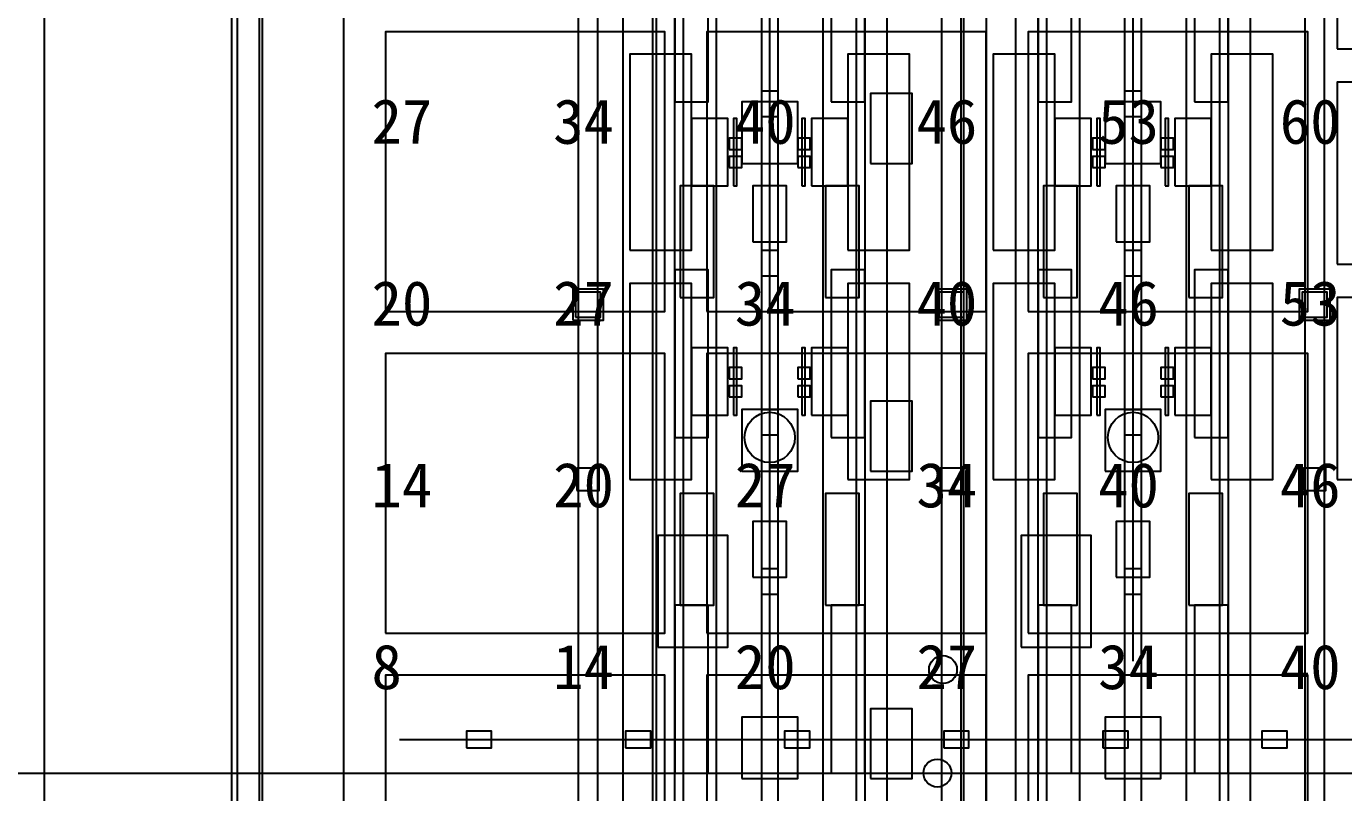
# Model space of a CAD drawing. Header units: metres. Extents: x -1640 to 1560, y -268 to 2338.
# Drawn here: x -44.85 to 2.29, y 1645.3 to 1672.7 of the extents above; entities that cross this region are included whole.
import ezdxf

# ---------------------------------------------------------------- set-up
doc = ezdxf.new("R2010")
doc.units = ezdxf.units.M
for name, color, linetype in [('1F_CHL', 4, 'Continuous'), ('1F_EHS_EXTINGUISHER_HYDRANT_CABINET_CONCEPT', 1, 'Continuous'), ('1F_PUMP', 2, 'Continuous'), ('1F_SCR', 3, 'Continuous'), ('1F_STRUCT_COLUMN', 8, 'Continuous'), ('1F_ZONE', 3, 'Continuous'), ('2F_CSF_LATERAL_RACK_CONCEPT', 9, 'Continuous'), ('2F_RFG', 5, 'Continuous'), ('2F_STRUCT_COLUMN', 8, 'Continuous'), ('2F_VMB', 6, 'Continuous'), ('2F_ZONE', 3, 'Continuous'), ('3F_CLEANROOM_OVERHEAD_PIPE_DUCT_CONCEPT', 9, 'Continuous'), ('3F_CVD', 3, 'Continuous'), ('3F_DIFF', 4, 'Continuous'), ('3F_EHS_EGRESS_DIST_M', 2, 'Continuous'), ('3F_EHS_EXTINGUISHER_HYDRANT_CABINET_CONCEPT', 1, 'Continuous'), ('3F_EHS_GAS_DETECTOR', 6, 'Continuous'), ('3F_FOUP', 5, 'Continuous'), ('3F_OHT', 9, 'Continuous'), ('3F_OHTV', 1, 'Continuous'), ('3F_STK', 3, 'Continuous'), ('3F_STRUCT_COLUMN', 8, 'Continuous'), ('3F_TBAR', 6, 'Continuous'), ('3F_ZONE', 3, 'Continuous'), ('4F_FFU', 1, 'Continuous'), ('4F_STRUCT_PLENUM_TRUSS_CONCEPT', 9, 'Continuous'), ('4F_ZONE', 3, 'Continuous'), ('5F_CHL', 4, 'Continuous'), ('5F_EHS_EXTINGUISHER_HYDRANT_CABINET_CONCEPT', 1, 'Continuous'), ('5F_PUMP', 2, 'Continuous'), ('5F_SCR', 3, 'Continuous'), ('5F_STRUCT_COLUMN', 8, 'Continuous'), ('5F_ZONE', 3, 'Continuous'), ('6F_CSF_LATERAL_RACK_CONCEPT', 9, 'Continuous'), ('6F_RFG', 5, 'Continuous'), ('6F_STRUCT_COLUMN', 8, 'Continuous'), ('6F_VMB', 6, 'Continuous'), ('6F_ZONE', 3, 'Continuous'), ('7F_CLEANROOM_OVERHEAD_PIPE_DUCT_CONCEPT', 9, 'Continuous'), ('7F_CVD', 3, 'Continuous'), ('7F_DIFF', 4, 'Continuous'), ('7F_EHS_EGRESS_DIST_M', 2, 'Continuous'), ('7F_EHS_EXTINGUISHER_HYDRANT_CABINET_CONCEPT', 1, 'Continuous'), ('7F_EHS_GAS_DETECTOR', 6, 'Continuous'), ('7F_FOUP', 5, 'Continuous'), ('7F_OHT', 9, 'Continuous'), ('7F_OHTV', 1, 'Continuous'), ('7F_STK', 3, 'Continuous'), ('7F_STRUCT_COLUMN', 8, 'Continuous'), ('7F_TBAR', 6, 'Continuous'), ('7F_ZONE', 3, 'Continuous'), ('8F_FFU', 1, 'Continuous'), ('8F_STRUCT_PLENUM_TRUSS_CONCEPT', 9, 'Continuous'), ('8F_ZONE', 3, 'Continuous'), ('EHS_TREATED_EXHAUST', 30, 'Continuous'), ('UTIL_CHW.R_CONCEPT', 2, 'Continuous'), ('UTIL_GAS.BULK_CONCEPT', 2, 'Continuous'), ('UTIL_PCW.R_CONCEPT', 1, 'Continuous'), ('UTIL_PCW.S_CONCEPT', 6, 'Continuous'), ('UTIL_UPW.R_CONCEPT', 2, 'Continuous'), ('UTIL_UPW.S_CONCEPT', 1, 'Continuous')]:
    doc.layers.add(name, color=color, linetype=linetype)

msp = doc.modelspace()

# ---------------------------------------------------------------- linework, layer by layer
at = {"layer": '1F_CHL'}
for points in [[(-14.65, 1667.8), (-13.15, 1667.8), (-13.15, 1670.3), (-14.65, 1670.3)], [(-14.65, 1656.8), (-13.15, 1656.8), (-13.15, 1659.3), (-14.65, 1659.3)], [(-14.65, 1645.8), (-13.15, 1645.8), (-13.15, 1648.3), (-14.65, 1648.3)]]:
    msp.add_lwpolyline(points, close=True, dxfattribs=at)
at = {"layer": '1F_EHS_EXTINGUISHER_HYDRANT_CABINET_CONCEPT'}
msp.add_circle((-12.25, 1646), 0.5, dxfattribs=at)
at = {"layer": '1F_PUMP'}
for points in [[(-21.45, 1663), (-20.25, 1663), (-20.25, 1667), (-21.45, 1667)], [(-16.25, 1663), (-15.05, 1663), (-15.05, 1667), (-16.25, 1667)], [(-8.45, 1663), (-7.25, 1663), (-7.25, 1667), (-8.45, 1667)], [(-3.25, 1663), (-2.05, 1663), (-2.05, 1667), (-3.25, 1667)], [(-21.45, 1652), (-20.25, 1652), (-20.25, 1656), (-21.45, 1656)], [(-16.25, 1652), (-15.05, 1652), (-15.05, 1656), (-16.25, 1656)], [(-8.45, 1652), (-7.25, 1652), (-7.25, 1656), (-8.45, 1656)], [(-3.25, 1652), (-2.05, 1652), (-2.05, 1656), (-3.25, 1656)]]:
    msp.add_lwpolyline(points, close=True, dxfattribs=at)
at = {"layer": '1F_SCR'}
for points in [[(-19.25, 1667.8), (-17.25, 1667.8), (-17.25, 1670), (-19.25, 1670)], [(-6.25, 1667.8), (-4.25, 1667.8), (-4.25, 1670), (-6.25, 1670)], [(-19.25, 1656.8), (-17.25, 1656.8), (-17.25, 1659), (-19.25, 1659)], [(-6.25, 1656.8), (-4.25, 1656.8), (-4.25, 1659), (-6.25, 1659)], [(-19.25, 1645.8), (-17.25, 1645.8), (-17.25, 1648), (-19.25, 1648)], [(-6.25, 1645.8), (-4.25, 1645.8), (-4.25, 1648), (-6.25, 1648)]]:
    msp.add_lwpolyline(points, close=True, dxfattribs=at)
at = {"layer": '1F_STRUCT_COLUMN'}
for points in [[(-25.3, 1662.2), (-24.2, 1662.2), (-24.2, 1663.3), (-25.3, 1663.3)], [(-12.3, 1662.2), (-11.2, 1662.2), (-11.2, 1663.3), (-12.3, 1663.3)], [(0.7, 1662.2), (1.8, 1662.2), (1.8, 1663.3), (0.7, 1663.3)]]:
    msp.add_lwpolyline(points, close=True, dxfattribs=at)
at = {"layer": '1F_ZONE'}
msp.add_lwpolyline([(-33.5, 1569), (192, 1569), (192, 1723), (-33.5, 1723)], close=True, dxfattribs=at)
at = {"layer": '2F_CSF_LATERAL_RACK_CONCEPT'}
for points in [[(-22.45, 1573), (-21.65, 1573), (-21.65, 1719), (-22.45, 1719)], [(-14.85, 1573), (-14.05, 1573), (-14.05, 1719), (-14.85, 1719)], [(-9.45, 1573), (-8.65, 1573), (-8.65, 1719), (-9.45, 1719)], [(-1.85, 1573), (-1.05, 1573), (-1.05, 1719), (-1.85, 1719)]]:
    msp.add_lwpolyline(points, close=True, dxfattribs=at)
at = {"layer": '2F_RFG'}
for points in [[(-21.65, 1670), (-20.45, 1670), (-20.45, 1676), (-21.65, 1676)], [(-16.05, 1670), (-14.85, 1670), (-14.85, 1676), (-16.05, 1676)], [(-8.65, 1670), (-7.45, 1670), (-7.45, 1676), (-8.65, 1676)], [(-3.05, 1670), (-1.85, 1670), (-1.85, 1676), (-3.05, 1676)], [(-21.65, 1658), (-20.45, 1658), (-20.45, 1664), (-21.65, 1664)], [(-16.05, 1658), (-14.85, 1658), (-14.85, 1664), (-16.05, 1664)], [(-8.65, 1658), (-7.45, 1658), (-7.45, 1664), (-8.65, 1664)], [(-3.05, 1658), (-1.85, 1658), (-1.85, 1664), (-3.05, 1664)], [(-21.65, 1646), (-20.45, 1646), (-20.45, 1652), (-21.65, 1652)], [(-16.05, 1646), (-14.85, 1646), (-14.85, 1652), (-16.05, 1652)], [(-8.65, 1646), (-7.45, 1646), (-7.45, 1652), (-8.65, 1652)], [(-3.05, 1646), (-1.85, 1646), (-1.85, 1652), (-3.05, 1652)]]:
    msp.add_lwpolyline(points, close=True, dxfattribs=at)
at = {"layer": '2F_STRUCT_COLUMN'}
for points in [[(-25.2, 1662.3), (-24.3, 1662.3), (-24.3, 1663.2), (-25.2, 1663.2)], [(-12.2, 1662.3), (-11.3, 1662.3), (-11.3, 1663.2), (-12.2, 1663.2)], [(0.8, 1662.3), (1.7, 1662.3), (1.7, 1663.2), (0.8, 1663.2)]]:
    msp.add_lwpolyline(points, close=True, dxfattribs=at)
at = {"layer": '2F_VMB'}
for points in [[(-18.85, 1665), (-17.65, 1665), (-17.65, 1667), (-18.85, 1667)], [(-5.85, 1665), (-4.65, 1665), (-4.65, 1667), (-5.85, 1667)], [(-18.85, 1653), (-17.65, 1653), (-17.65, 1655), (-18.85, 1655)], [(-5.85, 1653), (-4.65, 1653), (-4.65, 1655), (-5.85, 1655)]]:
    msp.add_lwpolyline(points, close=True, dxfattribs=at)
at = {"layer": '2F_ZONE'}
msp.add_lwpolyline([(-33.5, 1569), (192, 1569), (192, 1723), (-33.5, 1723)], close=True, dxfattribs=at)
at = {"layer": '3F_CLEANROOM_OVERHEAD_PIPE_DUCT_CONCEPT'}
for points in [[(-21.35, 1572), (-20.15, 1572), (-20.15, 1720), (-21.35, 1720)], [(-16.35, 1572), (-15.15, 1572), (-15.15, 1720), (-16.35, 1720)], [(-8.35, 1572), (-7.15, 1572), (-7.15, 1720), (-8.35, 1720)], [(-3.35, 1572), (-2.15, 1572), (-2.15, 1720), (-3.35, 1720)]]:
    msp.add_lwpolyline(points, close=True, dxfattribs=at)
at = {"layer": '3F_CVD'}
for points in [[(2.05, 1671.9), (4.95, 1671.9), (4.95, 1678.4), (2.05, 1678.4)], [(2.05, 1664.2), (4.95, 1664.2), (4.95, 1670.7), (2.05, 1670.7)], [(2.05, 1656.5), (4.95, 1656.5), (4.95, 1663), (2.05, 1663)]]:
    msp.add_lwpolyline(points, close=True, dxfattribs=at)
at = {"layer": '3F_DIFF'}
for points in [[(-23.25, 1664.7), (-21.05, 1664.7), (-21.05, 1671.7), (-23.25, 1671.7)], [(-15.45, 1664.7), (-13.25, 1664.7), (-13.25, 1671.7), (-15.45, 1671.7)], [(-10.25, 1664.7), (-8.05, 1664.7), (-8.05, 1671.7), (-10.25, 1671.7)], [(-2.45, 1664.7), (-0.25, 1664.7), (-0.25, 1671.7), (-2.45, 1671.7)], [(-21.05, 1667), (-19.75, 1667), (-19.75, 1669.4), (-21.05, 1669.4)], [(-16.75, 1667), (-15.45, 1667), (-15.45, 1669.4), (-16.75, 1669.4)], [(-8.05, 1667), (-6.75, 1667), (-6.75, 1669.4), (-8.05, 1669.4)], [(-3.75, 1667), (-2.45, 1667), (-2.45, 1669.4), (-3.75, 1669.4)], [(-23.25, 1656.5), (-21.05, 1656.5), (-21.05, 1663.5), (-23.25, 1663.5)], [(-15.45, 1656.5), (-13.25, 1656.5), (-13.25, 1663.5), (-15.45, 1663.5)], [(-10.25, 1656.5), (-8.05, 1656.5), (-8.05, 1663.5), (-10.25, 1663.5)], [(-2.45, 1656.5), (-0.25, 1656.5), (-0.25, 1663.5), (-2.45, 1663.5)], [(-21.05, 1658.8), (-19.75, 1658.8), (-19.75, 1661.2), (-21.05, 1661.2)], [(-16.75, 1658.8), (-15.45, 1658.8), (-15.45, 1661.2), (-16.75, 1661.2)], [(-8.05, 1658.8), (-6.75, 1658.8), (-6.75, 1661.2), (-8.05, 1661.2)], [(-3.75, 1658.8), (-2.45, 1658.8), (-2.45, 1661.2), (-3.75, 1661.2)]]:
    msp.add_lwpolyline(points, close=True, dxfattribs=at)
at = {"layer": '3F_EHS_EXTINGUISHER_HYDRANT_CABINET_CONCEPT'}
msp.add_circle((-12.05, 1649.7), 0.5, dxfattribs=at)
at = {"layer": '3F_EHS_GAS_DETECTOR'}
for centre in [(-18.25, 1658), (-5.25, 1658)]:
    msp.add_circle(centre, 0.9, dxfattribs=at)
at = {"layer": '3F_FOUP'}
for points in [[(-19.7, 1668.3), (-19.25, 1668.3), (-19.25, 1668.7), (-19.7, 1668.7)], [(-17.25, 1668.3), (-16.8, 1668.3), (-16.8, 1668.7), (-17.25, 1668.7)], [(-6.7, 1668.3), (-6.25, 1668.3), (-6.25, 1668.7), (-6.7, 1668.7)], [(-4.25, 1668.3), (-3.8, 1668.3), (-3.8, 1668.7), (-4.25, 1668.7)], [(-19.7, 1667.65), (-19.25, 1667.65), (-19.25, 1668.05), (-19.7, 1668.05)], [(-17.25, 1667.65), (-16.8, 1667.65), (-16.8, 1668.05), (-17.25, 1668.05)], [(-6.7, 1667.65), (-6.25, 1667.65), (-6.25, 1668.05), (-6.7, 1668.05)], [(-4.25, 1667.65), (-3.8, 1667.65), (-3.8, 1668.05), (-4.25, 1668.05)], [(-19.7, 1660.1), (-19.25, 1660.1), (-19.25, 1660.5), (-19.7, 1660.5)], [(-17.25, 1660.1), (-16.8, 1660.1), (-16.8, 1660.5), (-17.25, 1660.5)], [(-6.7, 1660.1), (-6.25, 1660.1), (-6.25, 1660.5), (-6.7, 1660.5)], [(-4.25, 1660.1), (-3.8, 1660.1), (-3.8, 1660.5), (-4.25, 1660.5)], [(-19.7, 1659.45), (-19.25, 1659.45), (-19.25, 1659.85), (-19.7, 1659.85)], [(-17.25, 1659.45), (-16.8, 1659.45), (-16.8, 1659.85), (-17.25, 1659.85)], [(-6.7, 1659.45), (-6.25, 1659.45), (-6.25, 1659.85), (-6.7, 1659.85)], [(-4.25, 1659.45), (-3.8, 1659.45), (-3.8, 1659.85), (-4.25, 1659.85)]]:
    msp.add_lwpolyline(points, close=True, dxfattribs=at)
at = {"layer": '3F_OHT'}
for p, q in [((-18.25, 1650), (-18.25, 1720)), ((-5.25, 1650), (-5.25, 1720)), ((-31.5, 1647.2), (190, 1647.2))]:
    msp.add_line(p, q, dxfattribs=at)
at = {"layer": '3F_OHTV'}
for points in [[(-18.55, 1669.48), (-17.95, 1669.48), (-17.95, 1670.38), (-18.55, 1670.38)], [(-5.55, 1669.48), (-4.95, 1669.48), (-4.95, 1670.38), (-5.55, 1670.38)], [(-18.55, 1663.78), (-17.95, 1663.78), (-17.95, 1664.68), (-18.55, 1664.68)], [(-5.55, 1663.78), (-4.95, 1663.78), (-4.95, 1664.68), (-5.55, 1664.68)], [(-18.55, 1658.09), (-17.95, 1658.09), (-17.95, 1658.99), (-18.55, 1658.99)], [(-5.55, 1658.09), (-4.95, 1658.09), (-4.95, 1658.99), (-5.55, 1658.99)], [(-18.55, 1652.4), (-17.95, 1652.4), (-17.95, 1653.3), (-18.55, 1653.3)], [(-5.55, 1652.4), (-4.95, 1652.4), (-4.95, 1653.3), (-5.55, 1653.3)], [(-29.1, 1646.9), (-28.2, 1646.9), (-28.2, 1647.5), (-29.1, 1647.5)], [(-23.41, 1646.9), (-22.51, 1646.9), (-22.51, 1647.5), (-23.41, 1647.5)], [(-17.72, 1646.9), (-16.82, 1646.9), (-16.82, 1647.5), (-17.72, 1647.5)], [(-12.02, 1646.9), (-11.12, 1646.9), (-11.12, 1647.5), (-12.02, 1647.5)], [(-6.33, 1646.9), (-5.43, 1646.9), (-5.43, 1647.5), (-6.33, 1647.5)], [(-0.64, 1646.9), (0.26, 1646.9), (0.26, 1647.5), (-0.64, 1647.5)]]:
    msp.add_lwpolyline(points, close=True, dxfattribs=at)
at = {"layer": '3F_STK'}
for points in [[(-22.25, 1650.5), (-19.75, 1650.5), (-19.75, 1654.5), (-22.25, 1654.5)], [(-9.25, 1650.5), (-6.75, 1650.5), (-6.75, 1654.5), (-9.25, 1654.5)]]:
    msp.add_lwpolyline(points, close=True, dxfattribs=at)
at = {"layer": '3F_STRUCT_COLUMN'}
for points in [[(-25.15, 1656.1), (-24.35, 1656.1), (-24.35, 1656.9), (-25.15, 1656.9)], [(-12.15, 1656.1), (-11.35, 1656.1), (-11.35, 1656.9), (-12.15, 1656.9)], [(0.85, 1656.1), (1.65, 1656.1), (1.65, 1656.9), (0.85, 1656.9)]]:
    msp.add_lwpolyline(points, close=True, dxfattribs=at)
at = {"layer": '3F_TBAR'}
for points in [[(-19.55, 1667), (-19.43, 1667), (-19.43, 1669.4), (-19.55, 1669.4)], [(-17.1, 1667), (-16.98, 1667), (-16.98, 1669.4), (-17.1, 1669.4)], [(-6.55, 1667), (-6.43, 1667), (-6.43, 1669.4), (-6.55, 1669.4)], [(-4.1, 1667), (-3.98, 1667), (-3.98, 1669.4), (-4.1, 1669.4)], [(-19.55, 1658.8), (-19.43, 1658.8), (-19.43, 1661.2), (-19.55, 1661.2)], [(-17.1, 1658.8), (-16.98, 1658.8), (-16.98, 1661.2), (-17.1, 1661.2)], [(-6.55, 1658.8), (-6.43, 1658.8), (-6.43, 1661.2), (-6.55, 1661.2)], [(-4.1, 1658.8), (-3.98, 1658.8), (-3.98, 1661.2), (-4.1, 1661.2)]]:
    msp.add_lwpolyline(points, close=True, dxfattribs=at)
at = {"layer": '3F_ZONE'}
msp.add_lwpolyline([(-33.5, 1569), (192, 1569), (192, 1723), (-33.5, 1723)], close=True, dxfattribs=at)
at = {"layer": '4F_FFU'}
for points in [[(-32, 1662.5), (-22, 1662.5), (-22, 1672.5), (-32, 1672.5)], [(-20.5, 1662.5), (-10.5, 1662.5), (-10.5, 1672.5), (-20.5, 1672.5)], [(-9, 1662.5), (1, 1662.5), (1, 1672.5), (-9, 1672.5)], [(-32, 1651), (-22, 1651), (-22, 1661), (-32, 1661)], [(-20.5, 1651), (-10.5, 1651), (-10.5, 1661), (-20.5, 1661)], [(-9, 1651), (1, 1651), (1, 1661), (-9, 1661)], [(-32, 1639.5), (-22, 1639.5), (-22, 1649.5), (-32, 1649.5)], [(-20.5, 1639.5), (-10.5, 1639.5), (-10.5, 1649.5), (-20.5, 1649.5)], [(-9, 1639.5), (1, 1639.5), (1, 1649.5), (-9, 1649.5)]]:
    msp.add_lwpolyline(points, close=True, dxfattribs=at)
at = {"layer": '4F_STRUCT_PLENUM_TRUSS_CONCEPT'}
for points in [[(-25.1, 1569), (-24.4, 1569), (-24.4, 1723), (-25.1, 1723)], [(-12.1, 1569), (-11.4, 1569), (-11.4, 1723), (-12.1, 1723)], [(0.9, 1569), (1.6, 1569), (1.6, 1723), (0.9, 1723)]]:
    msp.add_lwpolyline(points, close=True, dxfattribs=at)
at = {"layer": '4F_ZONE'}
msp.add_lwpolyline([(-33.5, 1569), (192, 1569), (192, 1723), (-33.5, 1723)], close=True, dxfattribs=at)
at = {"layer": '5F_CHL'}
for points in [[(-14.65, 1667.8), (-13.15, 1667.8), (-13.15, 1670.3), (-14.65, 1670.3)], [(-14.65, 1656.8), (-13.15, 1656.8), (-13.15, 1659.3), (-14.65, 1659.3)], [(-14.65, 1645.8), (-13.15, 1645.8), (-13.15, 1648.3), (-14.65, 1648.3)]]:
    msp.add_lwpolyline(points, close=True, dxfattribs=at)
at = {"layer": '5F_EHS_EXTINGUISHER_HYDRANT_CABINET_CONCEPT'}
msp.add_circle((-12.25, 1646), 0.5, dxfattribs=at)
at = {"layer": '5F_PUMP'}
for points in [[(-21.45, 1663), (-20.25, 1663), (-20.25, 1667), (-21.45, 1667)], [(-16.25, 1663), (-15.05, 1663), (-15.05, 1667), (-16.25, 1667)], [(-8.45, 1663), (-7.25, 1663), (-7.25, 1667), (-8.45, 1667)], [(-3.25, 1663), (-2.05, 1663), (-2.05, 1667), (-3.25, 1667)], [(-21.45, 1652), (-20.25, 1652), (-20.25, 1656), (-21.45, 1656)], [(-16.25, 1652), (-15.05, 1652), (-15.05, 1656), (-16.25, 1656)], [(-8.45, 1652), (-7.25, 1652), (-7.25, 1656), (-8.45, 1656)], [(-3.25, 1652), (-2.05, 1652), (-2.05, 1656), (-3.25, 1656)]]:
    msp.add_lwpolyline(points, close=True, dxfattribs=at)
at = {"layer": '5F_SCR'}
for points in [[(-19.25, 1667.8), (-17.25, 1667.8), (-17.25, 1670), (-19.25, 1670)], [(-6.25, 1667.8), (-4.25, 1667.8), (-4.25, 1670), (-6.25, 1670)], [(-19.25, 1656.8), (-17.25, 1656.8), (-17.25, 1659), (-19.25, 1659)], [(-6.25, 1656.8), (-4.25, 1656.8), (-4.25, 1659), (-6.25, 1659)], [(-19.25, 1645.8), (-17.25, 1645.8), (-17.25, 1648), (-19.25, 1648)], [(-6.25, 1645.8), (-4.25, 1645.8), (-4.25, 1648), (-6.25, 1648)]]:
    msp.add_lwpolyline(points, close=True, dxfattribs=at)
at = {"layer": '5F_STRUCT_COLUMN'}
for points in [[(-25.3, 1662.2), (-24.2, 1662.2), (-24.2, 1663.3), (-25.3, 1663.3)], [(-12.3, 1662.2), (-11.2, 1662.2), (-11.2, 1663.3), (-12.3, 1663.3)], [(0.7, 1662.2), (1.8, 1662.2), (1.8, 1663.3), (0.7, 1663.3)]]:
    msp.add_lwpolyline(points, close=True, dxfattribs=at)
at = {"layer": '5F_ZONE'}
msp.add_lwpolyline([(-33.5, 1569), (192, 1569), (192, 1723), (-33.5, 1723)], close=True, dxfattribs=at)
at = {"layer": '6F_CSF_LATERAL_RACK_CONCEPT'}
for points in [[(-22.45, 1573), (-21.65, 1573), (-21.65, 1719), (-22.45, 1719)], [(-14.85, 1573), (-14.05, 1573), (-14.05, 1719), (-14.85, 1719)], [(-9.45, 1573), (-8.65, 1573), (-8.65, 1719), (-9.45, 1719)], [(-1.85, 1573), (-1.05, 1573), (-1.05, 1719), (-1.85, 1719)]]:
    msp.add_lwpolyline(points, close=True, dxfattribs=at)
at = {"layer": '6F_RFG'}
for points in [[(-21.65, 1670), (-20.45, 1670), (-20.45, 1676), (-21.65, 1676)], [(-16.05, 1670), (-14.85, 1670), (-14.85, 1676), (-16.05, 1676)], [(-8.65, 1670), (-7.45, 1670), (-7.45, 1676), (-8.65, 1676)], [(-3.05, 1670), (-1.85, 1670), (-1.85, 1676), (-3.05, 1676)], [(-21.65, 1658), (-20.45, 1658), (-20.45, 1664), (-21.65, 1664)], [(-16.05, 1658), (-14.85, 1658), (-14.85, 1664), (-16.05, 1664)], [(-8.65, 1658), (-7.45, 1658), (-7.45, 1664), (-8.65, 1664)], [(-3.05, 1658), (-1.85, 1658), (-1.85, 1664), (-3.05, 1664)], [(-21.65, 1646), (-20.45, 1646), (-20.45, 1652), (-21.65, 1652)], [(-16.05, 1646), (-14.85, 1646), (-14.85, 1652), (-16.05, 1652)], [(-8.65, 1646), (-7.45, 1646), (-7.45, 1652), (-8.65, 1652)], [(-3.05, 1646), (-1.85, 1646), (-1.85, 1652), (-3.05, 1652)]]:
    msp.add_lwpolyline(points, close=True, dxfattribs=at)
at = {"layer": '6F_STRUCT_COLUMN'}
for points in [[(-25.2, 1662.3), (-24.3, 1662.3), (-24.3, 1663.2), (-25.2, 1663.2)], [(-12.2, 1662.3), (-11.3, 1662.3), (-11.3, 1663.2), (-12.2, 1663.2)], [(0.8, 1662.3), (1.7, 1662.3), (1.7, 1663.2), (0.8, 1663.2)]]:
    msp.add_lwpolyline(points, close=True, dxfattribs=at)
at = {"layer": '6F_VMB'}
for points in [[(-18.85, 1665), (-17.65, 1665), (-17.65, 1667), (-18.85, 1667)], [(-5.85, 1665), (-4.65, 1665), (-4.65, 1667), (-5.85, 1667)], [(-18.85, 1653), (-17.65, 1653), (-17.65, 1655), (-18.85, 1655)], [(-5.85, 1653), (-4.65, 1653), (-4.65, 1655), (-5.85, 1655)]]:
    msp.add_lwpolyline(points, close=True, dxfattribs=at)
at = {"layer": '6F_ZONE'}
msp.add_lwpolyline([(-33.5, 1569), (192, 1569), (192, 1723), (-33.5, 1723)], close=True, dxfattribs=at)
at = {"layer": '7F_CLEANROOM_OVERHEAD_PIPE_DUCT_CONCEPT'}
for points in [[(-21.35, 1572), (-20.15, 1572), (-20.15, 1720), (-21.35, 1720)], [(-16.35, 1572), (-15.15, 1572), (-15.15, 1720), (-16.35, 1720)], [(-8.35, 1572), (-7.15, 1572), (-7.15, 1720), (-8.35, 1720)], [(-3.35, 1572), (-2.15, 1572), (-2.15, 1720), (-3.35, 1720)]]:
    msp.add_lwpolyline(points, close=True, dxfattribs=at)
at = {"layer": '7F_CVD'}
for points in [[(2.05, 1671.9), (4.95, 1671.9), (4.95, 1678.4), (2.05, 1678.4)], [(2.05, 1664.2), (4.95, 1664.2), (4.95, 1670.7), (2.05, 1670.7)], [(2.05, 1656.5), (4.95, 1656.5), (4.95, 1663), (2.05, 1663)]]:
    msp.add_lwpolyline(points, close=True, dxfattribs=at)
at = {"layer": '7F_DIFF'}
for points in [[(-23.25, 1664.7), (-21.05, 1664.7), (-21.05, 1671.7), (-23.25, 1671.7)], [(-15.45, 1664.7), (-13.25, 1664.7), (-13.25, 1671.7), (-15.45, 1671.7)], [(-10.25, 1664.7), (-8.05, 1664.7), (-8.05, 1671.7), (-10.25, 1671.7)], [(-2.45, 1664.7), (-0.25, 1664.7), (-0.25, 1671.7), (-2.45, 1671.7)], [(-21.05, 1667), (-19.75, 1667), (-19.75, 1669.4), (-21.05, 1669.4)], [(-16.75, 1667), (-15.45, 1667), (-15.45, 1669.4), (-16.75, 1669.4)], [(-8.05, 1667), (-6.75, 1667), (-6.75, 1669.4), (-8.05, 1669.4)], [(-3.75, 1667), (-2.45, 1667), (-2.45, 1669.4), (-3.75, 1669.4)], [(-23.25, 1656.5), (-21.05, 1656.5), (-21.05, 1663.5), (-23.25, 1663.5)], [(-15.45, 1656.5), (-13.25, 1656.5), (-13.25, 1663.5), (-15.45, 1663.5)], [(-10.25, 1656.5), (-8.05, 1656.5), (-8.05, 1663.5), (-10.25, 1663.5)], [(-2.45, 1656.5), (-0.25, 1656.5), (-0.25, 1663.5), (-2.45, 1663.5)], [(-21.05, 1658.8), (-19.75, 1658.8), (-19.75, 1661.2), (-21.05, 1661.2)], [(-16.75, 1658.8), (-15.45, 1658.8), (-15.45, 1661.2), (-16.75, 1661.2)], [(-8.05, 1658.8), (-6.75, 1658.8), (-6.75, 1661.2), (-8.05, 1661.2)], [(-3.75, 1658.8), (-2.45, 1658.8), (-2.45, 1661.2), (-3.75, 1661.2)]]:
    msp.add_lwpolyline(points, close=True, dxfattribs=at)
at = {"layer": '7F_EHS_EXTINGUISHER_HYDRANT_CABINET_CONCEPT'}
msp.add_circle((-12.05, 1649.7), 0.5, dxfattribs=at)
at = {"layer": '7F_EHS_GAS_DETECTOR'}
for centre in [(-18.25, 1658), (-5.25, 1658)]:
    msp.add_circle(centre, 0.9, dxfattribs=at)
at = {"layer": '7F_FOUP'}
for points in [[(-19.7, 1668.3), (-19.25, 1668.3), (-19.25, 1668.7), (-19.7, 1668.7)], [(-17.25, 1668.3), (-16.8, 1668.3), (-16.8, 1668.7), (-17.25, 1668.7)], [(-6.7, 1668.3), (-6.25, 1668.3), (-6.25, 1668.7), (-6.7, 1668.7)], [(-4.25, 1668.3), (-3.8, 1668.3), (-3.8, 1668.7), (-4.25, 1668.7)], [(-19.7, 1667.65), (-19.25, 1667.65), (-19.25, 1668.05), (-19.7, 1668.05)], [(-17.25, 1667.65), (-16.8, 1667.65), (-16.8, 1668.05), (-17.25, 1668.05)], [(-6.7, 1667.65), (-6.25, 1667.65), (-6.25, 1668.05), (-6.7, 1668.05)], [(-4.25, 1667.65), (-3.8, 1667.65), (-3.8, 1668.05), (-4.25, 1668.05)], [(-19.7, 1660.1), (-19.25, 1660.1), (-19.25, 1660.5), (-19.7, 1660.5)], [(-17.25, 1660.1), (-16.8, 1660.1), (-16.8, 1660.5), (-17.25, 1660.5)], [(-6.7, 1660.1), (-6.25, 1660.1), (-6.25, 1660.5), (-6.7, 1660.5)], [(-4.25, 1660.1), (-3.8, 1660.1), (-3.8, 1660.5), (-4.25, 1660.5)], [(-19.7, 1659.45), (-19.25, 1659.45), (-19.25, 1659.85), (-19.7, 1659.85)], [(-17.25, 1659.45), (-16.8, 1659.45), (-16.8, 1659.85), (-17.25, 1659.85)], [(-6.7, 1659.45), (-6.25, 1659.45), (-6.25, 1659.85), (-6.7, 1659.85)], [(-4.25, 1659.45), (-3.8, 1659.45), (-3.8, 1659.85), (-4.25, 1659.85)]]:
    msp.add_lwpolyline(points, close=True, dxfattribs=at)
at = {"layer": '7F_OHT'}
for p, q in [((-18.25, 1650), (-18.25, 1720)), ((-5.25, 1650), (-5.25, 1720)), ((-31.5, 1647.2), (190, 1647.2))]:
    msp.add_line(p, q, dxfattribs=at)
at = {"layer": '7F_OHTV'}
for points in [[(-18.55, 1669.48), (-17.95, 1669.48), (-17.95, 1670.38), (-18.55, 1670.38)], [(-5.55, 1669.48), (-4.95, 1669.48), (-4.95, 1670.38), (-5.55, 1670.38)], [(-18.55, 1663.78), (-17.95, 1663.78), (-17.95, 1664.68), (-18.55, 1664.68)], [(-5.55, 1663.78), (-4.95, 1663.78), (-4.95, 1664.68), (-5.55, 1664.68)], [(-18.55, 1658.09), (-17.95, 1658.09), (-17.95, 1658.99), (-18.55, 1658.99)], [(-5.55, 1658.09), (-4.95, 1658.09), (-4.95, 1658.99), (-5.55, 1658.99)], [(-18.55, 1652.4), (-17.95, 1652.4), (-17.95, 1653.3), (-18.55, 1653.3)], [(-5.55, 1652.4), (-4.95, 1652.4), (-4.95, 1653.3), (-5.55, 1653.3)], [(-29.1, 1646.9), (-28.2, 1646.9), (-28.2, 1647.5), (-29.1, 1647.5)], [(-23.41, 1646.9), (-22.51, 1646.9), (-22.51, 1647.5), (-23.41, 1647.5)], [(-17.72, 1646.9), (-16.82, 1646.9), (-16.82, 1647.5), (-17.72, 1647.5)], [(-12.02, 1646.9), (-11.12, 1646.9), (-11.12, 1647.5), (-12.02, 1647.5)], [(-6.33, 1646.9), (-5.43, 1646.9), (-5.43, 1647.5), (-6.33, 1647.5)], [(-0.64, 1646.9), (0.26, 1646.9), (0.26, 1647.5), (-0.64, 1647.5)]]:
    msp.add_lwpolyline(points, close=True, dxfattribs=at)
at = {"layer": '7F_STK'}
for points in [[(-22.25, 1650.5), (-19.75, 1650.5), (-19.75, 1654.5), (-22.25, 1654.5)], [(-9.25, 1650.5), (-6.75, 1650.5), (-6.75, 1654.5), (-9.25, 1654.5)]]:
    msp.add_lwpolyline(points, close=True, dxfattribs=at)
at = {"layer": '7F_STRUCT_COLUMN'}
for points in [[(-25.15, 1656.1), (-24.35, 1656.1), (-24.35, 1656.9), (-25.15, 1656.9)], [(-12.15, 1656.1), (-11.35, 1656.1), (-11.35, 1656.9), (-12.15, 1656.9)], [(0.85, 1656.1), (1.65, 1656.1), (1.65, 1656.9), (0.85, 1656.9)]]:
    msp.add_lwpolyline(points, close=True, dxfattribs=at)
at = {"layer": '7F_TBAR'}
for points in [[(-19.55, 1667), (-19.43, 1667), (-19.43, 1669.4), (-19.55, 1669.4)], [(-17.1, 1667), (-16.98, 1667), (-16.98, 1669.4), (-17.1, 1669.4)], [(-6.55, 1667), (-6.43, 1667), (-6.43, 1669.4), (-6.55, 1669.4)], [(-4.1, 1667), (-3.98, 1667), (-3.98, 1669.4), (-4.1, 1669.4)], [(-19.55, 1658.8), (-19.43, 1658.8), (-19.43, 1661.2), (-19.55, 1661.2)], [(-17.1, 1658.8), (-16.98, 1658.8), (-16.98, 1661.2), (-17.1, 1661.2)], [(-6.55, 1658.8), (-6.43, 1658.8), (-6.43, 1661.2), (-6.55, 1661.2)], [(-4.1, 1658.8), (-3.98, 1658.8), (-3.98, 1661.2), (-4.1, 1661.2)]]:
    msp.add_lwpolyline(points, close=True, dxfattribs=at)
at = {"layer": '7F_ZONE'}
msp.add_lwpolyline([(-33.5, 1569), (192, 1569), (192, 1723), (-33.5, 1723)], close=True, dxfattribs=at)
at = {"layer": '8F_FFU'}
for points in [[(-32, 1662.5), (-22, 1662.5), (-22, 1672.5), (-32, 1672.5)], [(-20.5, 1662.5), (-10.5, 1662.5), (-10.5, 1672.5), (-20.5, 1672.5)], [(-9, 1662.5), (1, 1662.5), (1, 1672.5), (-9, 1672.5)], [(-32, 1651), (-22, 1651), (-22, 1661), (-32, 1661)], [(-20.5, 1651), (-10.5, 1651), (-10.5, 1661), (-20.5, 1661)], [(-9, 1651), (1, 1651), (1, 1661), (-9, 1661)], [(-32, 1639.5), (-22, 1639.5), (-22, 1649.5), (-32, 1649.5)], [(-20.5, 1639.5), (-10.5, 1639.5), (-10.5, 1649.5), (-20.5, 1649.5)], [(-9, 1639.5), (1, 1639.5), (1, 1649.5), (-9, 1649.5)]]:
    msp.add_lwpolyline(points, close=True, dxfattribs=at)
at = {"layer": '8F_STRUCT_PLENUM_TRUSS_CONCEPT'}
for points in [[(-25.1, 1569), (-24.4, 1569), (-24.4, 1723), (-25.1, 1723)], [(-12.1, 1569), (-11.4, 1569), (-11.4, 1723), (-12.1, 1723)], [(0.9, 1569), (1.6, 1569), (1.6, 1723), (0.9, 1723)]]:
    msp.add_lwpolyline(points, close=True, dxfattribs=at)
at = {"layer": '8F_ZONE'}
msp.add_lwpolyline([(-33.5, 1569), (192, 1569), (192, 1723), (-33.5, 1723)], close=True, dxfattribs=at)
at = {"layer": 'EHS_TREATED_EXHAUST'}
for points in [[(-18.55, 1573), (-17.95, 1573), (-17.95, 1731), (-18.55, 1731)], [(-18.55, 1573), (-17.95, 1573), (-17.95, 1731), (-18.55, 1731)], [(-5.55, 1573), (-4.95, 1573), (-4.95, 1731), (-5.55, 1731)], [(-5.55, 1573), (-4.95, 1573), (-4.95, 1731), (-5.55, 1731)]]:
    msp.add_lwpolyline(points, close=True, dxfattribs=at)
at = {"layer": 'UTIL_CHW.R_CONCEPT'}
msp.add_line((-44.2, 1567.3), (-44.2, 1727.3), dxfattribs=at)
msp.add_line((-44.2, 1567.3), (-44.2, 1727.3), dxfattribs=at)
at = {"layer": 'UTIL_GAS.BULK_CONCEPT'}
msp.add_line((-279.35, 1646), (188.35, 1646), dxfattribs=at)
msp.add_line((-279.35, 1646), (188.35, 1646), dxfattribs=at)
at = {"layer": 'UTIL_PCW.R_CONCEPT'}
for p, q in [((-22.3, 1642.6), (-22.3, 1735.9)), ((-22.3, 1642.6), (-22.3, 1735.9)), ((-36.505, 1574.78), (-36.505, 1717.23)), ((-36.505, 1574.78), (-36.505, 1717.23)), ((-10.495, 1574.78), (-10.495, 1717.23)), ((-10.495, 1574.78), (-10.495, 1717.23))]:
    msp.add_line(p, q, dxfattribs=at)
at = {"layer": 'UTIL_PCW.S_CONCEPT'}
for p, q in [((-23.5, 1642.6), (-23.5, 1735.9)), ((-23.5, 1642.6), (-23.5, 1735.9)), ((-37.295, 1574.78), (-37.295, 1717.23)), ((-37.295, 1574.78), (-37.295, 1717.23)), ((-11.305, 1574.78), (-11.305, 1717.23)), ((-11.305, 1574.78), (-11.305, 1717.23))]:
    msp.add_line(p, q, dxfattribs=at)
at = {"layer": 'UTIL_UPW.R_CONCEPT'}
msp.add_line((-36.4, 1576.7), (-36.4, 1729.8), dxfattribs=at)
msp.add_line((-36.4, 1576.7), (-36.4, 1729.8), dxfattribs=at)
at = {"layer": 'UTIL_UPW.S_CONCEPT'}
msp.add_line((-37.5, 1576.7), (-37.5, 1729.8), dxfattribs=at)
msp.add_line((-37.5, 1576.7), (-37.5, 1729.8), dxfattribs=at)

# ---------------------------------------------------------------- texts
at = {"layer": '3F_EHS_EGRESS_DIST_M'}
for s, p in [('27', (-32.5, 1668.5)), ('34', (-26, 1668.5)), ('40', (-19.5, 1668.5)), ('46', (-13, 1668.5)), ('53', (-6.5, 1668.5)), ('60', (0, 1668.5)), ('20', (-32.5, 1662)), ('27', (-26, 1662)), ('34', (-19.5, 1662)), ('40', (-13, 1662)), ('46', (-6.5, 1662)), ('53', (0, 1662)), ('14', (-32.5, 1655.5)), ('20', (-26, 1655.5)), ('27', (-19.5, 1655.5)), ('34', (-13, 1655.5)), ('40', (-6.5, 1655.5)), ('46', (0, 1655.5)), ('8', (-32.5, 1649)), ('14', (-26, 1649)), ('20', (-19.5, 1649)), ('27', (-13, 1649)), ('34', (-6.5, 1649)), ('40', (0, 1649))]:
    msp.add_text(s, height=1.6, dxfattribs=at).set_placement(p)
at = {"layer": '7F_EHS_EGRESS_DIST_M'}
for s, p in [('27', (-32.5, 1668.5)), ('34', (-26, 1668.5)), ('40', (-19.5, 1668.5)), ('46', (-13, 1668.5)), ('53', (-6.5, 1668.5)), ('60', (0, 1668.5)), ('20', (-32.5, 1662)), ('27', (-26, 1662)), ('34', (-19.5, 1662)), ('40', (-13, 1662)), ('46', (-6.5, 1662)), ('53', (0, 1662)), ('14', (-32.5, 1655.5)), ('20', (-26, 1655.5)), ('27', (-19.5, 1655.5)), ('34', (-13, 1655.5)), ('40', (-6.5, 1655.5)), ('46', (0, 1655.5)), ('8', (-32.5, 1649)), ('14', (-26, 1649)), ('20', (-19.5, 1649)), ('27', (-13, 1649)), ('34', (-6.5, 1649)), ('40', (0, 1649))]:
    msp.add_text(s, height=1.6, dxfattribs=at).set_placement(p)

doc.saveas('drawing.dxf')
